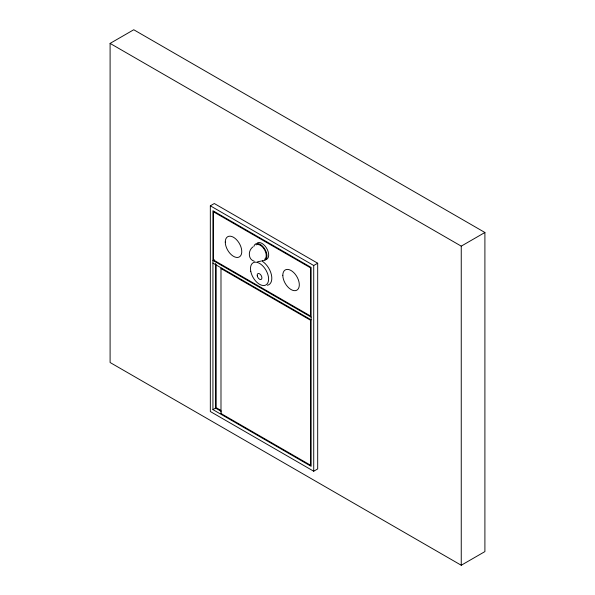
<?xml version="1.0" encoding="UTF-8"?>
<svg xmlns="http://www.w3.org/2000/svg" width="595" height="595" viewBox="0 0 595 595"><rect width="100%" height="100%" fill="white"/><g stroke="black" fill="none" stroke-linecap="round" stroke-linejoin="round"><path stroke-width="0.89" d="M252.934 246.903C247.981 250.354 247.81 259.457 254.303 261.242M110.097 43.405L133.749 29.75L484.903 232.489L484.903 551.595L461.251 565.25L110.097 362.511L110.097 43.405L461.251 246.144L484.903 232.489M210.333 205.818L214.297 203.527L317.685 263.221L317.685 468.934L313.721 471.225L210.333 411.532L210.333 205.818L313.721 265.511L317.685 263.221M214.252 259.665L212.928 260.432L311.125 317.12M220.99 268.538L310.545 320.244L310.545 465.216L220.99 413.51L220.99 268.538L221.652 268.159M212.928 409.62L311.125 466.316L311.125 267.423L212.928 210.727L212.928 409.62L215.576 408.096L221.206 411.346M220.99 413.51L221.652 413.131M261.131 261.101L257.553 261.763M212.928 263.124L311.125 319.812M220.938 410.431L216.156 407.672L216.156 264.552M461.251 246.144L461.251 565.25M313.721 265.511L313.721 471.225M215.576 263.451L215.576 408.096M262.068 261.138A14.079 8.129 60 0 1 271.417 274.793A14.079 8.129 60 0 1 267.408 285.258M256.103 244.828A8.412 4.857 60 0 1 264.515 249.684A8.412 4.857 60 0 1 264.515 259.398M253.872 246.404A9.423 5.437 60 0 1 265.02 249.394A9.423 5.437 60 0 1 262.031 260.536M257.315 242.961A9.423 5.437 60 0 1 267.311 249.491A9.423 5.437 60 0 1 265.355 259.703M310.545 267.847L213.508 211.827L213.508 260L310.545 316.019L310.545 267.847M250.755 271.268A12.807 7.393 60 0 0 265.824 285.012A12.807 7.393 60 0 0 262.068 265.258A12.807 7.393 60 0 0 250.755 271.268M257.256 275.849A3.332 1.926 60 0 0 261.183 279.427A3.332 1.926 60 0 0 260.201 274.28A3.332 1.926 60 0 0 257.256 275.849M282.818 275.284A11.662 6.731 60 0 0 295.187 290.672A11.662 6.731 60 0 0 295.187 274.176A11.662 6.731 60 0 0 282.818 275.284M225.274 242.061A11.662 6.731 60 0 0 237.643 257.449A11.662 6.731 60 0 0 237.643 240.953A11.662 6.731 60 0 0 225.274 242.061"/></g></svg>
